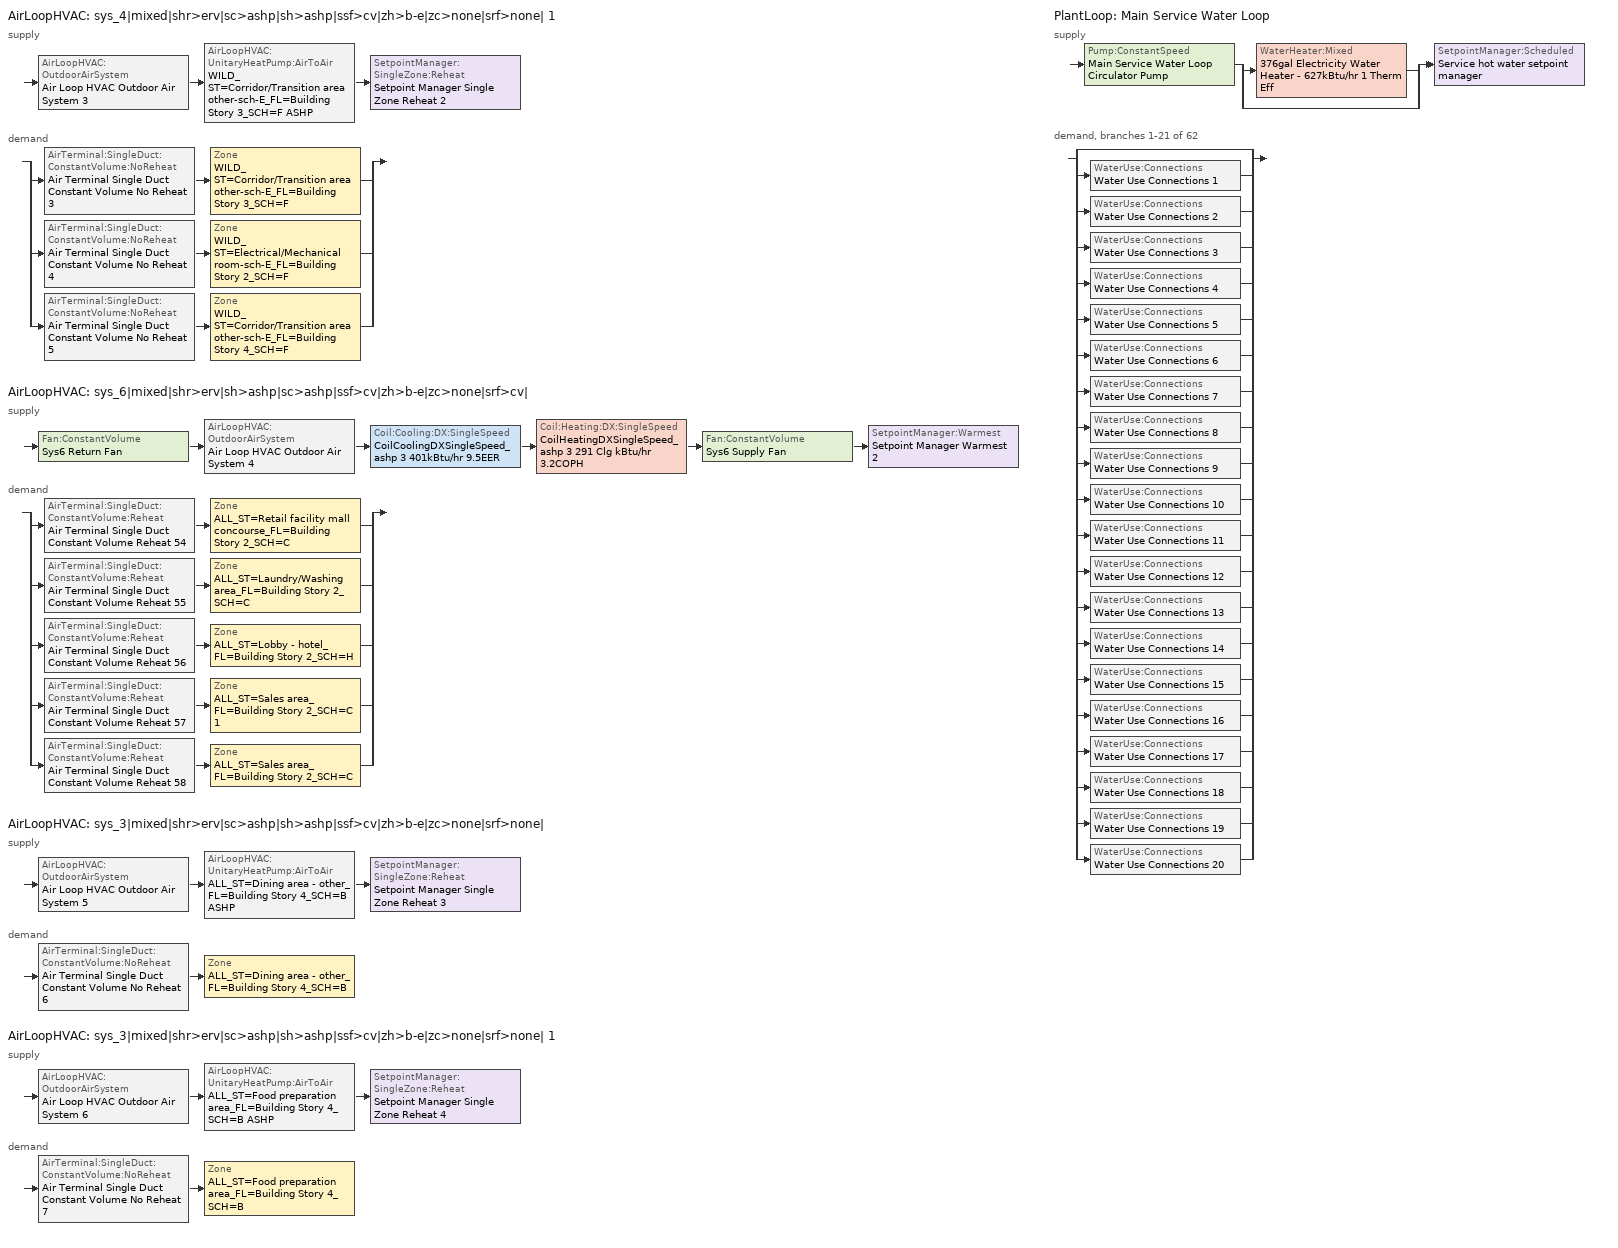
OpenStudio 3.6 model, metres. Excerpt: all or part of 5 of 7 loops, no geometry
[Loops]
AirLoopHVAC 'sys_4|mixed|shr>erv|sc>ashp|sh>ashp|ssf>cv|zh>b-e|zc>none|srf>none| 1'
 supply: AirLoopHVAC:OutdoorAirSystem 'Air Loop HVAC Outdoor Air System 3' > AirLoopHVAC:UnitaryHeatPump:AirToAir 'WILD_ST=Corridor/Transition area other-sch-E_FL=Building Story 3_SCH=F ASHP' > SetpointManager:SingleZone:Reheat 'Setpoint Manager Single Zone Reheat 2'
 demand: split
  | AirTerminal:SingleDuct:ConstantVolume:NoReheat 'Air Terminal Single Duct Constant Volume No Reheat 3' > Zone 'WILD_ST=Corridor/Transition area other-sch-E_FL=Building Story 3_SCH=F'
  | AirTerminal:SingleDuct:ConstantVolume:NoReheat 'Air Terminal Single Duct Constant Volume No Reheat 4' > Zone 'WILD_ST=Electrical/Mechanical room-sch-E_FL=Building Story 2_SCH=F'
  | AirTerminal:SingleDuct:ConstantVolume:NoReheat 'Air Terminal Single Duct Constant Volume No Reheat 5' > Zone 'WILD_ST=Corridor/Transition area other-sch-E_FL=Building Story 4_SCH=F'
AirLoopHVAC 'sys_6|mixed|shr>erv|sh>ashp|sc>ashp|ssf>cv|zh>b-e|zc>none|srf>cv|'
 supply: Fan:ConstantVolume 'Sys6 Return Fan' > AirLoopHVAC:OutdoorAirSystem 'Air Loop HVAC Outdoor Air System 4' > Coil:Cooling:DX:SingleSpeed 'CoilCoolingDXSingleSpeed_ashp 3 401kBtu/hr 9.5EER' > Coil:Heating:DX:SingleSpeed 'CoilHeatingDXSingleSpeed_ashp 3 291 Clg kBtu/hr 3.2COPH' > Fan:ConstantVolume 'Sys6 Supply Fan' > SetpointManager:Warmest 'Setpoint Manager Warmest 2'
 demand: split
  | AirTerminal:SingleDuct:ConstantVolume:Reheat 'Air Terminal Single Duct Constant Volume Reheat 54' > Zone 'ALL_ST=Retail facility mall concourse_FL=Building Story 2_SCH=C'
  | AirTerminal:SingleDuct:ConstantVolume:Reheat 'Air Terminal Single Duct Constant Volume Reheat 55' > Zone 'ALL_ST=Laundry/Washing area_FL=Building Story 2_SCH=C'
  | AirTerminal:SingleDuct:ConstantVolume:Reheat 'Air Terminal Single Duct Constant Volume Reheat 56' > Zone 'ALL_ST=Lobby - hotel_FL=Building Story 2_SCH=H'
  | AirTerminal:SingleDuct:ConstantVolume:Reheat 'Air Terminal Single Duct Constant Volume Reheat 57' > Zone 'ALL_ST=Sales area_FL=Building Story 2_SCH=C 1'
  | AirTerminal:SingleDuct:ConstantVolume:Reheat 'Air Terminal Single Duct Constant Volume Reheat 58' > Zone 'ALL_ST=Sales area_FL=Building Story 2_SCH=C'
AirLoopHVAC 'sys_3|mixed|shr>erv|sc>ashp|sh>ashp|ssf>cv|zh>b-e|zc>none|srf>none|'
 supply: AirLoopHVAC:OutdoorAirSystem 'Air Loop HVAC Outdoor Air System 5' > AirLoopHVAC:UnitaryHeatPump:AirToAir 'ALL_ST=Dining area - other_FL=Building Story 4_SCH=B ASHP' > SetpointManager:SingleZone:Reheat 'Setpoint Manager Single Zone Reheat 3'
 demand: AirTerminal:SingleDuct:ConstantVolume:NoReheat 'Air Terminal Single Duct Constant Volume No Reheat 6' > Zone 'ALL_ST=Dining area - other_FL=Building Story 4_SCH=B'
AirLoopHVAC 'sys_3|mixed|shr>erv|sc>ashp|sh>ashp|ssf>cv|zh>b-e|zc>none|srf>none| 1'
 supply: AirLoopHVAC:OutdoorAirSystem 'Air Loop HVAC Outdoor Air System 6' > AirLoopHVAC:UnitaryHeatPump:AirToAir 'ALL_ST=Food preparation area_FL=Building Story 4_SCH=B ASHP' > SetpointManager:SingleZone:Reheat 'Setpoint Manager Single Zone Reheat 4'
 demand: AirTerminal:SingleDuct:ConstantVolume:NoReheat 'Air Terminal Single Duct Constant Volume No Reheat 7' > Zone 'ALL_ST=Food preparation area_FL=Building Story 4_SCH=B'
PlantLoop 'Main Service Water Loop'
 supply: Pump:ConstantSpeed 'Main Service Water Loop Circulator Pump' > split
  | WaterHeater:Mixed '376gal Electricity Water Heater - 627kBtu/hr 1 Therm Eff'
  | bypass
  join > SetpointManager:Scheduled 'Service hot water setpoint manager'
 demand, branches 1-21 of 62: split
  | bypass
  | WaterUse:Connections 'Water Use Connections 1'
  | WaterUse:Connections 'Water Use Connections 2'
  | WaterUse:Connections 'Water Use Connections 3'
  | WaterUse:Connections 'Water Use Connections 4'
  | WaterUse:Connections 'Water Use Connections 5'
  | WaterUse:Connections 'Water Use Connections 6'
  | WaterUse:Connections 'Water Use Connections 7'
  | WaterUse:Connections 'Water Use Connections 8'
  | WaterUse:Connections 'Water Use Connections 9'
  | WaterUse:Connections 'Water Use Connections 10'
  | WaterUse:Connections 'Water Use Connections 11'
  | WaterUse:Connections 'Water Use Connections 12'
  | WaterUse:Connections 'Water Use Connections 13'
  | WaterUse:Connections 'Water Use Connections 14'
  | WaterUse:Connections 'Water Use Connections 15'
  | WaterUse:Connections 'Water Use Connections 16'
  | WaterUse:Connections 'Water Use Connections 17'
  | WaterUse:Connections 'Water Use Connections 18'
  | WaterUse:Connections 'Water Use Connections 19'
  | WaterUse:Connections 'Water Use Connections 20'
[Sizing:Zone] Zone Cooling Design Supply Air Temperature Input Method=TemperatureDifference; Zone Cooling Design Supply Air Temperature {C}=14; Zone Cooling Design Supply Air Temperature Difference {deltaC}=11; Zone Heating Design Supply Air Temperature Input Method=TemperatureDifference; Zone Heating Design Supply Air Temperature {C}=40; Zone Heating Design Supply Air Temperature Difference {deltaC}=21; Zone Cooling Design Supply Air Humidity Ratio {kg-H2O/kg-air}=0.0085; Zone Heating Design Supply Air Humidity Ratio {kg-H2O/kg-air}=0.008; Zone Heating Sizing Factor=1.3; Zone Cooling Sizing Factor=1; Cooling Design Air Flow Method=DesignDay; Heating Design Air Flow Method=DesignDay; Account for Dedicated Outdoor Air System=No; Dedicated Outdoor Air System Control Strategy=NeutralSupplyAir; Dedicated Outdoor Air Low Setpoint Temperature for Design {C}=autosize; Dedicated Outdoor Air High Setpoint Temperature for Design {C}=autosize; Zone Load Sizing Method=Sensible Load Only No Latent Load; Zone Latent Cooling Design Supply Air Humidity Ratio Input Method=HumidityRatioDifference; Zone Cooling Design Supply Air Humidity Ratio Difference {kgWater/kgDryAir}=0.005; Zone Latent Heating Design Supply Air Humidity Ratio Input Method=HumidityRatioDifference; Zone Humidification Design Supply Air Humidity Ratio Difference {kgWater/kgDryAir}=0.005
ALL_ST=Sales area_FL=Building Story 2_SCH=C; ALL_ST=Retail facility mall concourse_FL=Building Story 2_SCH=C; ALL_ST=Dining area - other_FL=Building Story 4_SCH=B; ALL_ST=Sales area_FL=Building Story 2_SCH=C 1; ALL_ST=Laundry/Washing area_FL=Building Story 2_SCH=C; ALL_ST=Lobby - hotel_FL=Building Story 2_SCH=H; ALL_ST=Food preparation area_FL=Building Story 4_SCH=B; WILD_ST=Corridor/Transition area other-sch-E_FL=Building Story 3_SCH=F; WILD_ST=Electrical/Mechanical room-sch-E_FL=Building Story 2_SCH=F; WILD_ST=Corridor/Transition area other-sch-E_FL=Building Story 4_SCH=F
[Zone equipment]
ALL_ST=Sales area_FL=Building Story 2_SCH=C: Zone HVAC Baseboard Convective Electric 63, Air Terminal Single Duct Constant Volume Reheat 58
ALL_ST=Retail facility mall concourse_FL=Building Story 2_SCH=C: Zone HVAC Baseboard Convective Electric 59, Air Terminal Single Duct Constant Volume Reheat 54
ALL_ST=Dining area - other_FL=Building Story 4_SCH=B: Zone HVAC Baseboard Convective Electric 64, Air Terminal Single Duct Constant Volume No Reheat 6
ALL_ST=Sales area_FL=Building Story 2_SCH=C 1: Zone HVAC Baseboard Convective Electric 62, Air Terminal Single Duct Constant Volume Reheat 57
ALL_ST=Laundry/Washing area_FL=Building Story 2_SCH=C: Zone HVAC Baseboard Convective Electric 60, Air Terminal Single Duct Constant Volume Reheat 55
ALL_ST=Lobby - hotel_FL=Building Story 2_SCH=H: Zone HVAC Baseboard Convective Electric 61, Air Terminal Single Duct Constant Volume Reheat 56
ALL_ST=Food preparation area_FL=Building Story 4_SCH=B: Zone HVAC Baseboard Convective Electric 65, Air Terminal Single Duct Constant Volume No Reheat 7
WILD_ST=Corridor/Transition area other-sch-E_FL=Building Story 3_SCH=F: Zone HVAC Baseboard Convective Electric 56, Air Terminal Single Duct Constant Volume No Reheat 3
WILD_ST=Electrical/Mechanical room-sch-E_FL=Building Story 2_SCH=F: Zone HVAC Baseboard Convective Electric 57, Air Terminal Single Duct Constant Volume No Reheat 4
WILD_ST=Corridor/Transition area other-sch-E_FL=Building Story 4_SCH=F: Zone HVAC Baseboard Convective Electric 58, Air Terminal Single Duct Constant Volume No Reheat 5
[AirLoopHVAC] Design Supply Air Flow Rate {m3/s}=autosize; Design Return Air Flow Fraction of Supply Air Flow=1
Name | Availability Schedule
sys_4|mixed|shr>erv|sc>ashp|sh>ashp|ssf>cv|zh>b-e|zc>none|srf>none| 1 | sys_4|mixed|shr>none|sc>ashp|sh>ashp|ssf>cv|zh>b-e|zc>none|srf>none| 1 Occ Sch
sys_6|mixed|shr>erv|sh>ashp|sc>ashp|ssf>cv|zh>b-e|zc>none|srf>cv| | sys_6|mixed|shr>none|sh>ashp|sc>ashp|ssf>cv|zh>b-e|zc>none|srf>cv| Occ Sch
sys_3|mixed|shr>erv|sc>ashp|sh>ashp|ssf>cv|zh>b-e|zc>none|srf>none| | sys_3|mixed|shr>none|sc>ashp|sh>ashp|ssf>cv|zh>b-e|zc>none|srf>none| Occ Sch
sys_3|mixed|shr>erv|sc>ashp|sh>ashp|ssf>cv|zh>b-e|zc>none|srf>none| 1 | sys_3|mixed|shr>none|sc>ashp|sh>ashp|ssf>cv|zh>b-e|zc>none|srf>none| 1 Occ Sch
[Sizing:System] Design Outdoor Air Flow Rate {m3/s}=Autosize; Preheat Design Temperature {C}=7; Preheat Design Humidity Ratio {kg-H2O/kg-Air}=0.008; Precool Design Humidity Ratio {kg-H2O/kg-Air}=0.008; Central Cooling Design Supply Air Temperature {C}=13; 100% Outdoor Air in Cooling=No; 100% Outdoor Air in Heating=No; Central Cooling Design Supply Air Humidity Ratio {kg-H2O/kg-Air}=0.0085; Zone Maximum Outdoor Air Fraction=1; Cooling Supply Air Flow Rate Per Floor Area {m3/s-m2}=0.00996765; Cooling Fraction of Autosized Cooling Supply Air Flow Rate=1; Cooling Supply Air Flow Rate Per Unit Cooling Capacity {m3/s-W}=3.94755e-05; Heating Supply Air Flow Rate Per Floor Area {m3/s-m2}=0.00996765; Heating Fraction of Autosized Heating Supply Air Flow Rate=1; Heating Fraction of Autosized Cooling Supply Air Flow Rate=1; Heating Supply Air Flow Rate Per Unit Heating Capacity {m3/s-W}=3.15882e-05; Cooling Design Capacity Method=CoolingDesignCapacity; Cooling Design Capacity {W}=autosize; Cooling Design Capacity Per Floor Area {W/m2}=234.7; Fraction of Autosized Cooling Design Capacity=1; Heating Design Capacity Method=HeatingDesignCapacity; Heating Design Capacity {W}=autosize; Heating Design Capacity Per Floor Area {W/m2}=157; Fraction of Autosized Heating Design Capacity=1; Central Cooling Capacity Control Method=OnOff; Occupant Diversity=autosize
Name | Type of Load to Size On | Central Heating Maximum System Air Flow Ratio | Precool Design Temperature {C} | Central Heating Design Supply Air Temperature {C} | Sizing Option | Central Heating Design Supply Air Humidity Ratio {kg-H2O/kg-Air} | Cooling Design Air Flow Method | Cooling Design Air Flow Rate {m3/s} | Heating Design Air Flow Method | Heating Design Air Flow Rate {m3/s} | System Outdoor Air Method
sys_4|mixed|shr>erv|sc>ashp|sh>ashp|ssf>cv|zh>b-e|zc>none|srf>none| 1; sys_3|mixed|shr>erv|sc>ashp|sh>ashp|ssf>cv|zh>b-e|zc>none|srf>none|; sys_3|mixed|shr>erv|sc>ashp|sh>ashp|ssf>cv|zh>b-e|zc>none|srf>none| 1 | Sensible | 1 | 13 | 43 | NonCoincident | 0.008 | DesignDay | 0 | DesignDay | 0 | ZoneSum
sys_6|mixed|shr>erv|sh>ashp|sc>ashp|ssf>cv|zh>b-e|zc>none|srf>cv| |  | 0.3 | 12.8 | 13.1
[Fan:ConstantVolume] Availability Schedule=Always On Discrete; Fan Total Efficiency=0.39975; Pressure Rise {Pa}=640; Maximum Flow Rate {m3/s}=AutoSize; Motor Efficiency=0.615
Sys6 Supply Fan; Sys6 Return Fan
[Coil:Heating:DX:SingleSpeed] Availability Schedule=Always On Discrete; Rated Air Flow Rate {m3/s}=Autosize; Rated Supply Fan Power Per Volume Flow Rate 2017 {W/(m3/s)}=773.3; Rated Supply Fan Power Per Volume Flow Rate 2023 {W/(m3/s)}=934.4; Total Heating Capacity Function of Temperature Curve=DXHEAT-NECB2011-REF-CAPFT; Total Heating Capacity Function of Flow Fraction Curve=DXHEAT-NECB2011-REF-CAPFFLOW; Energy Input Ratio Function of Temperature Curve=DXHEAT-NECB2011-REF-EIRFT; Energy Input Ratio Function of Flow Fraction Curve=DXHEAT-NECB2011-REF-EIRFFLOW; Part Load Fraction Correlation Curve=DXHEAT-NECB2011-REF-PLFFPLR; Minimum Outdoor Dry-Bulb Temperature for Compressor Operation {C}=-10; Defrost Strategy=Resistive; Defrost Control=Timed; Defrost Time Period Fraction=0.166667; Resistive Defrost Heater Capacity {W}=2000
Name | Rated Total Heating Capacity {W} | Rated COP {W/W}
CoilHeatingDXSingleSpeed_ashp 2 151 Clg kBtu/hr 3.2COPH | 44136.2 | 3.46972
CoilHeatingDXSingleSpeed_ashp 3 291 Clg kBtu/hr 3.2COPH | 85187.9 | 3.53606
CoilHeatingDXSingleSpeed_ashp 4 206 Clg kBtu/hr 3.2COPH | 60269.9 | 3.4958
CoilHeatingDXSingleSpeed_ashp 5 46 Clg kBtu/hr 3.1COPH | 13407.8 | 3.31319
[Coil:Cooling:DX:SingleSpeed] Availability Schedule=Always On Discrete; Rated Total Cooling Capacity {W}=autosize; Rated Sensible Heat Ratio=autosize; Rated Air Flow Rate {m3/s}=autosize; Rated Evaporator Fan Power Per Volume Flow Rate 2017 {W/(m3/s)}=773.3; Rated Evaporator Fan Power Per Volume Flow Rate 2023 {W/(m3/s)}=934.4; Total Cooling Capacity Function of Temperature Curve=DXCOOL-NECB2011-REF-CAPFT; Total Cooling Capacity Function of Flow Fraction Curve=DXCOOL-NECB2011-REF-CAPFFLOW; Energy Input Ratio Function of Temperature Curve=DXCOOL-NECB2011-REF-COOLEIRFT; Energy Input Ratio Function of Flow Fraction Curve=DXCOOL-NECB2011-REF-COOLEIRFFLOW; Part Load Fraction Correlation Curve=DXCOOL-NECB2011-REF-COOLPLFFPLR; Minimum Outdoor Dry-Bulb Temperature for Compressor Operation {C}=-25; Nominal Time for Condensate Removal to Begin {s}=0; Ratio of Initial Moisture Evaporation Rate and Steady State Latent Capacity=0; Maximum Cycling Rate {cycles/hr}=0; Latent Capacity Time Constant {s}=0; Condenser Type=AirCooled; Evaporative Condenser Effectiveness=0.9; Evaporative Condenser Air Flow Rate {m3/s}=autosize; Evaporative Condenser Pump Rated Power Consumption {W}=autosize; Crankcase Heater Capacity {W}=0; Maximum Outdoor Dry-Bulb Temperature for Crankcase Heater Operation {C}=10; Basin Heater Capacity {W/K}=0; Basin Heater Setpoint Temperature {C}=2
Name | Rated COP {W/W}
CoilCoolingDXSingleSpeed_ashp 2 208kBtu/hr 10.6EER | 3.66565
CoilCoolingDXSingleSpeed_ashp 3 401kBtu/hr 9.5EER; CoilCoolingDXSingleSpeed_ashp 4 284kBtu/hr 9.5EER | 3.2994
CoilCoolingDXSingleSpeed_ashp 5 63kBtu/hr 10.0EER | 3.46588
[Controller:OutdoorAir] Minimum Outdoor Air Flow Rate {m3/s}=autosize; Maximum Outdoor Air Flow Rate {m3/s}=Autosize; Economizer Control Action Type=ModulateFlow; Lockout Type=NoLockout; Minimum Limit Type=FixedMinimum; High Humidity Control=No; Heat Recovery Bypass Control Type=BypassWhenOAFlowGreaterThanMinimum
Name | Economizer Control Type | Minimum Outdoor Air Schedule | Controller Mechanical Ventilation | Economizer Maximum Limit Dry-Bulb Temperature {C} | Economizer Maximum Limit Enthalpy {J/kg} | Economizer Minimum Limit Dry-Bulb Temperature {C}
Controller Outdoor Air 3 | DifferentialEnthalpy | sys_4|mixed|shr>none|sc>ashp|sh>ashp|ssf>cv|zh>b-e|zc>none|srf>none| 1 Occ Sch | Controller Mechanical Ventilation 3
Controller Outdoor Air 4 | DifferentialEnthalpy | sys_6|mixed|shr>none|sh>ashp|sc>ashp|ssf>cv|zh>b-e|zc>none|srf>cv| Occ Sch | Controller Mechanical Ventilation 4
Controller Outdoor Air 5 | DifferentialEnthalpy | sys_3|mixed|shr>none|sc>ashp|sh>ashp|ssf>cv|zh>b-e|zc>none|srf>none| Occ Sch | Controller Mechanical Ventilation 5
Controller Outdoor Air 6 | NoEconomizer | sys_3|mixed|shr>none|sc>ashp|sh>ashp|ssf>cv|zh>b-e|zc>none|srf>none| 1 Occ Sch | Controller Mechanical Ventilation 6 | 28 | 64000 | -100
[Controller:MechanicalVentilation] Availability Schedule=Always On Discrete; System Outdoor Air Method=ZoneSum
Controller Mechanical Ventilation 3; Controller Mechanical Ventilation 4; Controller Mechanical Ventilation 5; Controller Mechanical Ventilation 6
[AirLoopHVAC:OutdoorAirSystem]
Name | Controller
Air Loop HVAC Outdoor Air System 3 | Controller Outdoor Air 3
Air Loop HVAC Outdoor Air System 4 | Controller Outdoor Air 4
Air Loop HVAC Outdoor Air System 5 | Controller Outdoor Air 5
Air Loop HVAC Outdoor Air System 6 | Controller Outdoor Air 6
[SetpointManager:Warmest]
Setpoint Manager Warmest 2: Control Variable=Temperature; Minimum Setpoint Temperature {C}=13; Maximum Setpoint Temperature {C}=24; Strategy=MaximumTemperature; Setpoint Node or NodeList=sys_6|mixed|shr>erv|sh>ashp|sc>ashp|ssf>cv|zh>b-e|zc>none|srf>cv| Supply Outlet Node
[ZoneHVAC:Baseboard:Convective:Electric] Availability Schedule=Always On Discrete; Nominal Capacity {W}=autosize; Efficiency=1
Zone HVAC Baseboard Convective Electric 56; Zone HVAC Baseboard Convective Electric 57; Zone HVAC Baseboard Convective Electric 58; Zone HVAC Baseboard Convective Electric 59; Zone HVAC Baseboard Convective Electric 60; Zone HVAC Baseboard Convective Electric 61; Zone HVAC Baseboard Convective Electric 62; Zone HVAC Baseboard Convective Electric 63; Zone HVAC Baseboard Convective Electric 64; Zone HVAC Baseboard Convective Electric 65
[Coil:Heating:Electric] Availability Schedule=Always On Discrete
Coil Heating Electric 55; Coil Heating Electric 56; Coil Heating Electric 57; Coil Heating Electric 58; Coil Heating Electric 59; Coil Heating Electric 60; Coil Heating Electric 61; Coil Heating Electric 62
[AirTerminal:SingleDuct:ConstantVolume:Reheat] Availability Schedule=Always On Discrete; Maximum Air Flow Rate {m3/s}=autosize; Maximum Hot Water or Steam Flow Rate {m3/s}=autosize; Minimum Hot Water or Steam Flow Rate {m3/s}=0; Convergence Tolerance=0.001; Maximum Reheat Air Temperature {C}=35
Name | Reheat Coil
Air Terminal Single Duct Constant Volume Reheat 54 | Coil Heating Electric 56
Air Terminal Single Duct Constant Volume Reheat 55 | Coil Heating Electric 57
Air Terminal Single Duct Constant Volume Reheat 56 | Coil Heating Electric 58
Air Terminal Single Duct Constant Volume Reheat 57 | Coil Heating Electric 59
Air Terminal Single Duct Constant Volume Reheat 58 | Coil Heating Electric 60
[Fan:OnOff] Availability Schedule=Always On Discrete; Fan Total Efficiency=0.39975; Maximum Flow Rate {m3/s}=autosize; Motor Efficiency=0.615; Motor In Airstream Fraction=1
Name | Pressure Rise {Pa} | Fan Power Ratio Function of Speed Ratio Curve | Fan Efficiency Ratio Function of Speed Ratio Curve
Fan On Off 2 | 1110.94 | Fan On Off Power Curve 1 | Fan On Off Efficiency Curve 1
Fan On Off 3 | 1110.94 | Fan On Off Power Curve 2 | Fan On Off Efficiency Curve 2
Fan On Off 4 | 622.722 | Fan On Off Power Curve 3 | Fan On Off Efficiency Curve 3
[AirLoopHVAC:UnitaryHeatPump:AirToAir] Availability Schedule=Always On Discrete; Supply Air Flow Rate During Cooling Operation {m3/s}=Autosize; Supply Air Flow Rate During Heating Operation {m3/s}=Autosize; Maximum Supply Air Temperature from Supplemental Heater {C}=Autosize
Name | Controlling Zone or Thermostat Location | Supply Air Fan | Heating Coil | Cooling Coil | Supplemental Heating Coil | Supply Air Fan Operating Mode Schedule
WILD_ST=Corridor/Transition area other-sch-E_FL=Building Story 3_SCH=F ASHP | WILD_ST=Corridor/Transition area other-sch-E_FL=Building Story 3_SCH=F | Fan On Off 2 | CoilHeatingDXSingleSpeed_ashp 2 151 Clg kBtu/hr 3.2COPH | CoilCoolingDXSingleSpeed_ashp 2 208kBtu/hr 10.6EER | Coil Heating Electric 55 | sys_4|mixed|shr>none|sc>ashp|sh>ashp|ssf>cv|zh>b-e|zc>none|srf>none| 1 Occ Sch
ALL_ST=Dining area - other_FL=Building Story 4_SCH=B ASHP | ALL_ST=Dining area - other_FL=Building Story 4_SCH=B | Fan On Off 3 | CoilHeatingDXSingleSpeed_ashp 4 206 Clg kBtu/hr 3.2COPH | CoilCoolingDXSingleSpeed_ashp 4 284kBtu/hr 9.5EER | Coil Heating Electric 61 | sys_3|mixed|shr>none|sc>ashp|sh>ashp|ssf>cv|zh>b-e|zc>none|srf>none| Occ Sch
ALL_ST=Food preparation area_FL=Building Story 4_SCH=B ASHP | ALL_ST=Food preparation area_FL=Building Story 4_SCH=B | Fan On Off 4 | CoilHeatingDXSingleSpeed_ashp 5 46 Clg kBtu/hr 3.1COPH | CoilCoolingDXSingleSpeed_ashp 5 63kBtu/hr 10.0EER | Coil Heating Electric 62 | sys_3|mixed|shr>none|sc>ashp|sh>ashp|ssf>cv|zh>b-e|zc>none|srf>none| 1 Occ Sch
[SetpointManager:SingleZone:Reheat] Minimum Supply Air Temperature {C}=13; Maximum Supply Air Temperature {C}=43
Name | Control Zone | Setpoint Node or NodeList
Setpoint Manager Single Zone Reheat 2 | WILD_ST=Corridor/Transition area other-sch-E_FL=Building Story 3_SCH=F | sys_4|mixed|shr>erv|sc>ashp|sh>ashp|ssf>cv|zh>b-e|zc>none|srf>none| 1 Supply Outlet Node
Setpoint Manager Single Zone Reheat 3 | ALL_ST=Dining area - other_FL=Building Story 4_SCH=B | sys_3|mixed|shr>erv|sc>ashp|sh>ashp|ssf>cv|zh>b-e|zc>none|srf>none| Supply Outlet Node
Setpoint Manager Single Zone Reheat 4 | ALL_ST=Food preparation area_FL=Building Story 4_SCH=B | sys_3|mixed|shr>erv|sc>ashp|sh>ashp|ssf>cv|zh>b-e|zc>none|srf>none| 1 Supply Outlet Node
[AirTerminal:SingleDuct:ConstantVolume:NoReheat] Availability Schedule=Always On Discrete; Maximum Air Flow Rate {m3/s}=AutoSize
Air Terminal Single Duct Constant Volume No Reheat 3; Air Terminal Single Duct Constant Volume No Reheat 4; Air Terminal Single Duct Constant Volume No Reheat 5; Air Terminal Single Duct Constant Volume No Reheat 6; Air Terminal Single Duct Constant Volume No Reheat 7
[PlantLoop]
Main Service Water Loop: Glycol Concentration=0; Maximum Loop Temperature {C}=60; Minimum Loop Temperature {C}=10; Plant Loop Volume {m3}=Autocalculate; Load Distribution Scheme=Optimal
[Sizing:Plant]
Main Service Water Loop: Loop Type=Heating; Design Loop Exit Temperature {C}=60; Loop Design Temperature Difference {deltaC}=5; Sizing Option=NonCoincident; Zone Timesteps in Averaging Window=1; Coincident Sizing Factor Mode=None
[SetpointManager:Scheduled]
Service hot water setpoint manager: Control Variable=Temperature; Schedule=Service Water Loop Temp - 140F; Setpoint Node or NodeList=Main Service Water Loop Supply Outlet Node
[Pump:ConstantSpeed]
Main Service Water Loop Circulator Pump: Rated Flow Rate {m3/s}=autosize; Rated Pump Head {Pa}=890283; Rated Power Consumption {W}=autosize; Motor Efficiency=0.865; Fraction of Motor Inefficiencies to Fluid Stream=0; Pump Control Type=Intermittent; Design Power Sizing Method=PowerPerFlowPerPressure; Design Electric Power per Unit Flow Rate {W/(m3/s)}=348701.1; Design Shaft Power per Unit Flow Rate per Unit Head {W-s/m3-Pa}=1.28205
[WaterHeater:Mixed]
376gal Electricity Water Heater - 627kBtu/hr 1 Therm Eff: Tank Volume {m3}=1.42181; Setpoint Temperature Schedule=Service Water Loop Temp - 140F; Deadband Temperature Difference {deltaC}=2; Maximum Temperature Limit {C}=60; Heater Control Type=Cycle; Heater Maximum Capacity {W}=183709; Heater Fuel Type=Electricity; Heater Thermal Efficiency=1; Off Cycle Parasitic Fuel Consumption Rate {W}=122.494; Off Cycle Parasitic Fuel Type=Electricity; Off Cycle Parasitic Heat Fraction to Tank=0.8; On Cycle Parasitic Fuel Consumption Rate {W}=122.494; On Cycle Parasitic Fuel Type=Electricity; On Cycle Parasitic Heat Fraction to Tank=0; Ambient Temperature Indicator=Schedule; Ambient Temperature Schedule=Water Heater Ambient Temp Schedule - 70.0f; Off Cycle Loss Coefficient to Ambient Temperature {W/K}=5.26259; On Cycle Loss Coefficient to Ambient Temperature {W/K}=5.26259; Use Side Effectiveness=1; Source Side Effectiveness=1; Use Side Design Flow Rate {m3/s}=autosize; Source Side Design Flow Rate {m3/s}=autosize; Indirect Water Heating Recovery Time {hr}=1.5; Source Side Flow Control Mode=IndirectHeatPrimarySetpoint
[WaterHeater:Sizing]
376gal Electricity Water Heater - 627kBtu/hr 1 Therm Eff: Design Mode=PeakDraw; Time Storage Can Meet Peak Draw {hr}=0.538503; Time for Tank Recovery {hr}=0; Nominal Tank Volume for Autosizing Plant Connections {m3}=1
[WaterUse:Connections] Drain Water Heat Exchanger Type=None; Drain Water Heat Exchanger Destination=Plant
Name | Water Use Equipment Name 1
Water Use Connections 1 | Banquet_flr_6 Service Water Use 0.34gal/min
Water Use Connections 2 | Cafe_flr_1 Service Water Use 0.02gal/min
Water Use Connections 3 | Dining_flr_6 Service Water Use 0.34gal/min
Water Use Connections 4 | Kitchen_flr_6 Service Water Use 0.05gal/min
Water Use Connections 5 | Laundry_flr_1 Service Water Use 0.02gal/min
Water Use Connections 6 | Lobby_flr_1 Service Water Use 0.33gal/min
Water Use Connections 7 | Retail_1_flr_1 Service Water Use 0.01gal/min
Water Use Connections 8 | Retail_2_flr_1 Service Water Use 0.01gal/min
Water Use Connections 9 | Room_1_flr_3 Service Water Use 0.08gal/min
Water Use Connections 10 | Room_1_flr_6 Service Water Use 0.08gal/min
Water Use Connections 11 | Room_2_flr_3 Service Water Use 0.08gal/min
Water Use Connections 12 | Room_2_flr_6 Service Water Use 0.08gal/min
Water Use Connections 13 | Room_3_0_flr_3 Service Water Use 0.05gal/min
Water Use Connections 14 | Room_3_10_flr_3 Service Water Use 0.05gal/min
Water Use Connections 15 | Room_3_11_flr_3 Service Water Use 0.05gal/min
Water Use Connections 16 | Room_3_12_flr_3 Service Water Use 0.05gal/min
Water Use Connections 17 | Room_3_13_flr_3 Service Water Use 0.05gal/min
Water Use Connections 18 | Room_3_14_flr_3 Service Water Use 0.05gal/min
Water Use Connections 19 | Room_3_15_flr_3 Service Water Use 0.05gal/min
Water Use Connections 20 | Room_3_16_flr_3 Service Water Use 0.05gal/min
[WaterUse:Equipment:Definition]
Name | Peak Flow Rate {m3/s} | Target Temperature Schedule | Sensible Fraction Schedule | Latent Fraction Schedule
Banquet_flr_6 Service Water Use Def 0.34gal/min | 2.11381e-05 | Schedule Ruleset 5 | Schedule Ruleset 3 | Schedule Ruleset 4
Cafe_flr_1 Service Water Use Def 0.02gal/min | 1.50463e-06 | Schedule Ruleset 8 | Schedule Ruleset 6 | Schedule Ruleset 7
Dining_flr_6 Service Water Use Def 0.34gal/min | 2.11381e-05 | Schedule Ruleset 11 | Schedule Ruleset 9 | Schedule Ruleset 10
Kitchen_flr_6 Service Water Use Def 0.05gal/min | 3.29204e-06 | Schedule Ruleset 14 | Schedule Ruleset 12 | Schedule Ruleset 13
Laundry_flr_1 Service Water Use Def 0.02gal/min | 1.24346e-06 | Schedule Ruleset 17 | Schedule Ruleset 15 | Schedule Ruleset 16
Lobby_flr_1 Service Water Use Def 0.33gal/min | 2.08442e-05 | Schedule Ruleset 20 | Schedule Ruleset 18 | Schedule Ruleset 19
Retail_1_flr_1 Service Water Use Def 0.01gal/min | 4.74976e-07 | Schedule Ruleset 23 | Schedule Ruleset 21 | Schedule Ruleset 22
Retail_2_flr_1 Service Water Use Def 0.01gal/min | 5.50024e-07 | Schedule Ruleset 26 | Schedule Ruleset 24 | Schedule Ruleset 25
Room_1_flr_3 Service Water Use Def 0.08gal/min | 4.97412e-06 | Schedule Ruleset 29 | Schedule Ruleset 27 | Schedule Ruleset 28
Room_1_flr_6 Service Water Use Def 0.08gal/min | 4.97412e-06 | Schedule Ruleset 32 | Schedule Ruleset 30 | Schedule Ruleset 31
Room_2_flr_3 Service Water Use Def 0.08gal/min | 4.97354e-06 | Schedule Ruleset 35 | Schedule Ruleset 33 | Schedule Ruleset 34
Room_2_flr_6 Service Water Use Def 0.08gal/min | 4.97354e-06 | Schedule Ruleset 38 | Schedule Ruleset 36 | Schedule Ruleset 37
Room_3_0_flr_3 Service Water Use Def 0.05gal/min | 3.12604e-06 | Schedule Ruleset 41 | Schedule Ruleset 39 | Schedule Ruleset 40
Room_3_10_flr_3 Service Water Use Def 0.05gal/min | 3.12604e-06 | Schedule Ruleset 44 | Schedule Ruleset 42 | Schedule Ruleset 43
Room_3_11_flr_3 Service Water Use Def 0.05gal/min | 3.12604e-06 | Schedule Ruleset 47 | Schedule Ruleset 45 | Schedule Ruleset 46
Room_3_12_flr_3 Service Water Use Def 0.05gal/min | 3.12604e-06 | Schedule Ruleset 50 | Schedule Ruleset 48 | Schedule Ruleset 49
Room_3_13_flr_3 Service Water Use Def 0.05gal/min | 3.12604e-06 | Schedule Ruleset 53 | Schedule Ruleset 51 | Schedule Ruleset 52
Room_3_14_flr_3 Service Water Use Def 0.05gal/min | 3.12604e-06 | Schedule Ruleset 56 | Schedule Ruleset 54 | Schedule Ruleset 55
Room_3_15_flr_3 Service Water Use Def 0.05gal/min | 3.12604e-06 | Schedule Ruleset 59 | Schedule Ruleset 57 | Schedule Ruleset 58
Room_3_16_flr_3 Service Water Use Def 0.05gal/min | 3.12604e-06 | Schedule Ruleset 62 | Schedule Ruleset 60 | Schedule Ruleset 61
[WaterUse:Equipment]
Name | Water Use Equipment Definition | Space | Flow Rate Fraction Schedule
Banquet_flr_6 Service Water Use 0.34gal/min | Banquet_flr_6 Service Water Use Def 0.34gal/min | Banquet_Flr_6 | NECB-B-Service Water Heating
Cafe_flr_1 Service Water Use 0.02gal/min | Cafe_flr_1 Service Water Use Def 0.02gal/min | Cafe_Flr_1 | NECB-C-Service Water Heating
Dining_flr_6 Service Water Use 0.34gal/min | Dining_flr_6 Service Water Use Def 0.34gal/min | Dining_Flr_6 | NECB-B-Service Water Heating
Kitchen_flr_6 Service Water Use 0.05gal/min | Kitchen_flr_6 Service Water Use Def 0.05gal/min | Kitchen_Flr_6 | NECB-B-Service Water Heating
Laundry_flr_1 Service Water Use 0.02gal/min | Laundry_flr_1 Service Water Use Def 0.02gal/min | Laundry_Flr_1 | NECB-C-Service Water Heating
Lobby_flr_1 Service Water Use 0.33gal/min | Lobby_flr_1 Service Water Use Def 0.33gal/min | Lobby_Flr_1 | NECB-H-Service Water Heating
Retail_1_flr_1 Service Water Use 0.01gal/min | Retail_1_flr_1 Service Water Use Def 0.01gal/min | Retail_1_Flr_1 | NECB-C-Service Water Heating
Retail_2_flr_1 Service Water Use 0.01gal/min | Retail_2_flr_1 Service Water Use Def 0.01gal/min | Retail_2_Flr_1 | NECB-C-Service Water Heating
Room_1_flr_3 Service Water Use 0.08gal/min | Room_1_flr_3 Service Water Use Def 0.08gal/min | Room_1_Flr_3 | NECB-F-Service Water Heating
Room_1_flr_6 Service Water Use 0.08gal/min | Room_1_flr_6 Service Water Use Def 0.08gal/min | Room_1_Flr_6 | NECB-F-Service Water Heating
Room_2_flr_3 Service Water Use 0.08gal/min | Room_2_flr_3 Service Water Use Def 0.08gal/min | Room_2_Flr_3 | NECB-F-Service Water Heating
Room_2_flr_6 Service Water Use 0.08gal/min | Room_2_flr_6 Service Water Use Def 0.08gal/min | Room_2_Flr_6 | NECB-F-Service Water Heating
Room_3_0_flr_3 Service Water Use 0.05gal/min | Room_3_0_flr_3 Service Water Use Def 0.05gal/min | Room_3_0_Flr_3 | NECB-F-Service Water Heating
Room_3_10_flr_3 Service Water Use 0.05gal/min | Room_3_10_flr_3 Service Water Use Def 0.05gal/min | Room_3_10_Flr_3 | NECB-F-Service Water Heating
Room_3_11_flr_3 Service Water Use 0.05gal/min | Room_3_11_flr_3 Service Water Use Def 0.05gal/min | Room_3_11_Flr_3 | NECB-F-Service Water Heating
Room_3_12_flr_3 Service Water Use 0.05gal/min | Room_3_12_flr_3 Service Water Use Def 0.05gal/min | Room_3_12_Flr_3 | NECB-F-Service Water Heating
Room_3_13_flr_3 Service Water Use 0.05gal/min | Room_3_13_flr_3 Service Water Use Def 0.05gal/min | Room_3_13_Flr_3 | NECB-F-Service Water Heating
Room_3_14_flr_3 Service Water Use 0.05gal/min | Room_3_14_flr_3 Service Water Use Def 0.05gal/min | Room_3_14_Flr_3 | NECB-F-Service Water Heating
Room_3_15_flr_3 Service Water Use 0.05gal/min | Room_3_15_flr_3 Service Water Use Def 0.05gal/min | Room_3_15_Flr_3 | NECB-F-Service Water Heating
Room_3_16_flr_3 Service Water Use 0.05gal/min | Room_3_16_flr_3 Service Water Use Def 0.05gal/min | Room_3_16_Flr_3 | NECB-F-Service Water Heating
[Schedule:Ruleset]
Service Water Loop Temp - 140F: Default Day Schedule=Service Water Loop Temp - 140F Default
Water Heater Ambient Temp Schedule - 70.0f: Default Day Schedule=Water Heater Ambient Temp Schedule - 70.0f Default
Schedule Ruleset 3: Default Day Schedule=Schedule Day 7
Schedule Ruleset 4: Default Day Schedule=Schedule Day 8
Schedule Ruleset 5: Default Day Schedule=Schedule Day 9
NECB-B-Service Water Heating: Default Day Schedule=NECB-B-Service Water Heating Default
Schedule Ruleset 6: Default Day Schedule=Schedule Day 10
Schedule Ruleset 7: Default Day Schedule=Schedule Day 11
Schedule Ruleset 8: Default Day Schedule=Schedule Day 12
NECB-C-Service Water Heating: Default Day Schedule=NECB-C-Service Water Heating Default
Schedule Ruleset 9: Default Day Schedule=Schedule Day 13
Schedule Ruleset 10: Default Day Schedule=Schedule Day 14
Schedule Ruleset 11: Default Day Schedule=Schedule Day 15
Schedule Ruleset 12: Default Day Schedule=Schedule Day 16
Schedule Ruleset 13: Default Day Schedule=Schedule Day 17
Schedule Ruleset 14: Default Day Schedule=Schedule Day 18
Schedule Ruleset 15: Default Day Schedule=Schedule Day 19
Schedule Ruleset 16: Default Day Schedule=Schedule Day 20
Schedule Ruleset 17: Default Day Schedule=Schedule Day 21
Schedule Ruleset 18: Default Day Schedule=Schedule Day 22
Schedule Ruleset 19: Default Day Schedule=Schedule Day 23
Schedule Ruleset 20: Default Day Schedule=Schedule Day 24
NECB-H-Service Water Heating: Default Day Schedule=NECB-H-Service Water Heating Default
Schedule Ruleset 21: Default Day Schedule=Schedule Day 25
Schedule Ruleset 22: Default Day Schedule=Schedule Day 26
Schedule Ruleset 23: Default Day Schedule=Schedule Day 27
Schedule Ruleset 24: Default Day Schedule=Schedule Day 28
Schedule Ruleset 25: Default Day Schedule=Schedule Day 29
Schedule Ruleset 26: Default Day Schedule=Schedule Day 30
Schedule Ruleset 27: Default Day Schedule=Schedule Day 31
Schedule Ruleset 28: Default Day Schedule=Schedule Day 32
Schedule Ruleset 29: Default Day Schedule=Schedule Day 33
NECB-F-Service Water Heating: Default Day Schedule=NECB-F-Service Water Heating Default
Schedule Ruleset 30: Default Day Schedule=Schedule Day 34
Schedule Ruleset 31: Default Day Schedule=Schedule Day 35
Schedule Ruleset 32: Default Day Schedule=Schedule Day 36
Schedule Ruleset 33: Default Day Schedule=Schedule Day 37
Schedule Ruleset 34: Default Day Schedule=Schedule Day 38
Schedule Ruleset 35: Default Day Schedule=Schedule Day 39
Schedule Ruleset 36: Default Day Schedule=Schedule Day 40
Schedule Ruleset 37: Default Day Schedule=Schedule Day 41
Schedule Ruleset 38: Default Day Schedule=Schedule Day 42
Schedule Ruleset 39: Default Day Schedule=Schedule Day 43
Schedule Ruleset 40: Default Day Schedule=Schedule Day 44
Schedule Ruleset 41: Default Day Schedule=Schedule Day 45
Schedule Ruleset 42: Default Day Schedule=Schedule Day 46
Schedule Ruleset 43: Default Day Schedule=Schedule Day 47
Schedule Ruleset 44: Default Day Schedule=Schedule Day 48
Schedule Ruleset 45: Default Day Schedule=Schedule Day 49
Schedule Ruleset 46: Default Day Schedule=Schedule Day 50
Schedule Ruleset 47: Default Day Schedule=Schedule Day 51
Schedule Ruleset 48: Default Day Schedule=Schedule Day 52
Schedule Ruleset 49: Default Day Schedule=Schedule Day 53
Schedule Ruleset 50: Default Day Schedule=Schedule Day 54
Schedule Ruleset 51: Default Day Schedule=Schedule Day 55
Schedule Ruleset 52: Default Day Schedule=Schedule Day 56
Schedule Ruleset 53: Default Day Schedule=Schedule Day 57
Schedule Ruleset 54: Default Day Schedule=Schedule Day 58
Schedule Ruleset 55: Default Day Schedule=Schedule Day 59
Schedule Ruleset 56: Default Day Schedule=Schedule Day 60
Schedule Ruleset 57: Default Day Schedule=Schedule Day 61
Schedule Ruleset 58: Default Day Schedule=Schedule Day 62
Schedule Ruleset 59: Default Day Schedule=Schedule Day 63
Schedule Ruleset 60: Default Day Schedule=Schedule Day 64
Schedule Ruleset 61: Default Day Schedule=Schedule Day 65
Schedule Ruleset 62: Default Day Schedule=Schedule Day 66
sys_3|mixed|shr>none|sc>ashp|sh>ashp|ssf>cv|zh>b-e|zc>none|srf>none| Occ Sch: Default Day Schedule=sys_3|mixed|shr>none|sc>ashp|sh>ashp|ssf>cv|zh>b-e|zc>none|srf>none| Occ Sch Default; Summer Design Day Schedule=sys_3|mixed|shr>none|sc>ashp|sh>ashp|ssf>cv|zh>b-e|zc>none|srf>none| Occ Sch Summer Design Day; Winter Design Day Schedule=sys_3|mixed|shr>none|sc>ashp|sh>ashp|ssf>cv|zh>b-e|zc>none|srf>none| Occ Sch Winter Design Day
sys_3|mixed|shr>none|sc>ashp|sh>ashp|ssf>cv|zh>b-e|zc>none|srf>none| 1 Occ Sch: Default Day Schedule=sys_3|mixed|shr>none|sc>ashp|sh>ashp|ssf>cv|zh>b-e|zc>none|srf>none| 1 Occ Sch Default; Summer Design Day Schedule=sys_3|mixed|shr>none|sc>ashp|sh>ashp|ssf>cv|zh>b-e|zc>none|srf>none| 1 Occ Sch Summer Design Day; Winter Design Day Schedule=sys_3|mixed|shr>none|sc>ashp|sh>ashp|ssf>cv|zh>b-e|zc>none|srf>none| 1 Occ Sch Winter Design Day
sys_4|mixed|shr>none|sc>ashp|sh>ashp|ssf>cv|zh>b-e|zc>none|srf>none| 1 Occ Sch: Default Day Schedule=sys_4|mixed|shr>none|sc>ashp|sh>ashp|ssf>cv|zh>b-e|zc>none|srf>none| 1 Occ Sch Default; Summer Design Day Schedule=sys_4|mixed|shr>none|sc>ashp|sh>ashp|ssf>cv|zh>b-e|zc>none|srf>none| 1 Occ Sch Summer Design Day; Winter Design Day Schedule=sys_4|mixed|shr>none|sc>ashp|sh>ashp|ssf>cv|zh>b-e|zc>none|srf>none| 1 Occ Sch Winter Design Day
sys_6|mixed|shr>none|sh>ashp|sc>ashp|ssf>cv|zh>b-e|zc>none|srf>cv| Occ Sch: Default Day Schedule=sys_6|mixed|shr>none|sh>ashp|sc>ashp|ssf>cv|zh>b-e|zc>none|srf>cv| Occ Sch Default; Summer Design Day Schedule=sys_6|mixed|shr>none|sh>ashp|sc>ashp|ssf>cv|zh>b-e|zc>none|srf>cv| Occ Sch Summer Design Day; Winter Design Day Schedule=sys_6|mixed|shr>none|sh>ashp|sc>ashp|ssf>cv|zh>b-e|zc>none|srf>cv| Occ Sch Winter Design Day
[Schedule:Day]
Service Water Loop Temp - 140F Default; Schedule Day 9; Schedule Day 12; Schedule Day 15; Schedule Day 18; Schedule Day 21; Schedule Day 24; Schedule Day 27; Schedule Day 30; Schedule Day 33; Schedule Day 36; Schedule Day 39; Schedule Day 42; Schedule Day 45; Schedule Day 48; Schedule Day 51; Schedule Day 54; Schedule Day 57; Schedule Day 60; Schedule Day 63; Schedule Day 66: 24, 0, 60
Water Heater Ambient Temp Schedule - 70.0f Default: 24, 0, 21.1111
Schedule Day 7; Schedule Day 10; Schedule Day 13; Schedule Day 16; Schedule Day 19; Schedule Day 22; Schedule Day 25; Schedule Day 28; Schedule Day 31; Schedule Day 34; Schedule Day 37; Schedule Day 40; Schedule Day 43; Schedule Day 46; Schedule Day 49; Schedule Day 52; Schedule Day 55; Schedule Day 58; Schedule Day 61; Schedule Day 64: 24, 0, 0.2
Schedule Day 8; Schedule Day 11; Schedule Day 14; Schedule Day 17; Schedule Day 20; Schedule Day 23; Schedule Day 26; Schedule Day 29; Schedule Day 32; Schedule Day 35; Schedule Day 38; Schedule Day 41; Schedule Day 44; Schedule Day 47; Schedule Day 50; Schedule Day 53; Schedule Day 56; Schedule Day 59; Schedule Day 62; Schedule Day 65: 24, 0, 0.05
NECB-B-Service Water Heating Default; NECB-B-Service Water Heating Default|Wkdy Day: 1, 0, 0.6, 2, 0, 0.5, 9, 0, 0.05, 11, 0, 0.7, 12, 0, 0.4, 13, 0, 0.5, 15, 0, 0.6, 16, 0, 0.4, 18, 0, 0.3, 19, 0, 0.4, 20, 0, 0.5, 22, 0, 0.8, 24, 0, 0.9
NECB-B-Service Water Heating Sat Day: 1, 0, 0.7, 2, 0, 0.6, 9, 0, 0.05, 11, 0, 0.7, 12, 0, 0.4, 13, 0, 0.5, 15, 0, 0.6, 16, 0, 0.4, 18, 0, 0.3, 19, 0, 0.4, 20, 0, 0.5, 22, 0, 0.8, 24, 0, 0.9
NECB-B-Service Water Heating Sun|Hol Day: 1, 0, 0.5, 2, 0, 0.6, 9, 0, 0.05, 11, 0, 0.7, 12, 0, 0.4, 13, 0, 0.5, 15, 0, 0.6, 16, 0, 0.4, 18, 0, 0.3, 19, 0, 0.4, 20, 0, 0.5, 22, 0, 0.8, 24, 0, 0.5
NECB-C-Service Water Heating Default; NECB-C-Service Water Heating Default|Wkdy Day: 8, 0, 0.05, 9, 0, 0.1, 10, 0, 0.2, 11, 0, 0.3, 12, 0, 0.4, 16, 0, 0.8, 17, 0, 0.6, 18, 0, 0.4, 19, 0, 0.3, 21, 0, 0.2, 24, 0, 0.05
NECB-C-Service Water Heating Sat Day: 8, 0, 0.05, 9, 0, 0.1, 10, 0, 0.2, 11, 0, 0.3, 12, 0, 0.5, 16, 0, 0.9, 17, 0, 0.7, 18, 0, 0.5, 19, 0, 0.3, 21, 0, 0.2, 24, 0, 0.05
NECB-C-Service Water Heating Sun|Hol Day: 8, 0, 0.05, 9, 0, 0.1, 10, 0, 0.2, 11, 0, 0.3, 12, 0, 0.5, 17, 0, 0.9, 18, 0, 0.5, 19, 0, 0.3, 24, 0, 0.05
NECB-H-Service Water Heating Default; NECB-H-Service Water Heating Default|Wkdy Day; NECB-H-Service Water Heating Sat Day; NECB-H-Service Water Heating Sun|Hol Day: 24, 0, 0.9
NECB-F-Service Water Heating Default; NECB-F-Service Water Heating Default|Wkdy Day; NECB-F-Service Water Heating Sat Day; NECB-F-Service Water Heating Sun|Hol Day: 1, 0, 0.35, 2, 0, 0.21, 3, 0, 0.14, 5, 0, 0.07, 6, 0, 0.14, 7, 0, 0.28, 8, 0, 0.42, 9, 0, 0.63, 10, 0, 0.49, 12, 0, 0.35, 13, 0, 0.28, 14, 0, 0.35, 15, 0, 0.28, 19, 0, 0.21, 20, 0, 0.35, 24, 0, 0.49
sys_3|mixed|shr>none|sc>ashp|sh>ashp|ssf>cv|zh>b-e|zc>none|srf>none| Occ Sch Default; sys_3|mixed|shr>none|sc>ashp|sh>ashp|ssf>cv|zh>b-e|zc>none|srf>none| 1 Occ Sch Default: 1, 0, 1, 10, 0, 0, 24, 0, 1
sys_3|mixed|shr>none|sc>ashp|sh>ashp|ssf>cv|zh>b-e|zc>none|srf>none| Occ Sch Winter Design Day; sys_3|mixed|shr>none|sc>ashp|sh>ashp|ssf>cv|zh>b-e|zc>none|srf>none| Occ Sch Summer Design Day; sys_3|mixed|shr>none|sc>ashp|sh>ashp|ssf>cv|zh>b-e|zc>none|srf>none| 1 Occ Sch Winter Design Day; sys_3|mixed|shr>none|sc>ashp|sh>ashp|ssf>cv|zh>b-e|zc>none|srf>none| 1 Occ Sch Summer Design Day; sys_4|mixed|shr>none|sc>ashp|sh>ashp|ssf>cv|zh>b-e|zc>none|srf>none| 1 Occ Sch Winter Design Day; sys_4|mixed|shr>none|sc>ashp|sh>ashp|ssf>cv|zh>b-e|zc>none|srf>none| 1 Occ Sch Summer Design Day; sys_6|mixed|shr>none|sh>ashp|sc>ashp|ssf>cv|zh>b-e|zc>none|srf>cv| Occ Sch Default; sys_6|mixed|shr>none|sh>ashp|sc>ashp|ssf>cv|zh>b-e|zc>none|srf>cv| Occ Sch Winter Design Day; sys_6|mixed|shr>none|sh>ashp|sc>ashp|ssf>cv|zh>b-e|zc>none|srf>cv| Occ Sch Summer Design Day: 24, 0, 1
sys_3|mixed|shr>none|sc>ashp|sh>ashp|ssf>cv|zh>b-e|zc>none|srf>none| Occ Sch Saturday; sys_3|mixed|shr>none|sc>ashp|sh>ashp|ssf>cv|zh>b-e|zc>none|srf>none| 1 Occ Sch Saturday: 2, 0, 1, 10, 0, 0, 24, 0, 1
sys_3|mixed|shr>none|sc>ashp|sh>ashp|ssf>cv|zh>b-e|zc>none|srf>none| Occ Sch Sunday; sys_3|mixed|shr>none|sc>ashp|sh>ashp|ssf>cv|zh>b-e|zc>none|srf>none| 1 Occ Sch Sunday: 1, 0, 0, 2, 0, 1, 11, 0, 0, 23, 0, 1, 24, 0, 0
sys_4|mixed|shr>none|sc>ashp|sh>ashp|ssf>cv|zh>b-e|zc>none|srf>none| 1 Occ Sch Default: 10, 0, 1, 16, 0, 0, 24, 0, 1
[Schedule:Rule] Date Specification Type=DateRange; Start Month=1; Start Day=1; End Month=12; End Day=31
Name | Schedule Ruleset | Rule Order | Day Schedule | Apply Monday | Apply Tuesday | Apply Wednesday | Apply Thursday | Apply Friday | Apply Saturday | Apply Sunday
Schedule Rule 98 | NECB-B-Service Water Heating | 2 | NECB-B-Service Water Heating Default|Wkdy Day | Yes | Yes | Yes | Yes | Yes
Schedule Rule 99 | NECB-B-Service Water Heating | 1 | NECB-B-Service Water Heating Sat Day |  |  |  |  |  | Yes
Schedule Rule 100 | NECB-B-Service Water Heating | 0 | NECB-B-Service Water Heating Sun|Hol Day |  |  |  |  |  |  | Yes
Schedule Rule 101 | NECB-C-Service Water Heating | 2 | NECB-C-Service Water Heating Default|Wkdy Day | Yes | Yes | Yes | Yes | Yes
Schedule Rule 102 | NECB-C-Service Water Heating | 1 | NECB-C-Service Water Heating Sat Day |  |  |  |  |  | Yes
Schedule Rule 103 | NECB-C-Service Water Heating | 0 | NECB-C-Service Water Heating Sun|Hol Day |  |  |  |  |  |  | Yes
Schedule Rule 104 | NECB-H-Service Water Heating | 2 | NECB-H-Service Water Heating Default|Wkdy Day | Yes | Yes | Yes | Yes | Yes
Schedule Rule 105 | NECB-H-Service Water Heating | 1 | NECB-H-Service Water Heating Sat Day |  |  |  |  |  | Yes
Schedule Rule 106 | NECB-H-Service Water Heating | 0 | NECB-H-Service Water Heating Sun|Hol Day |  |  |  |  |  |  | Yes
Schedule Rule 107 | NECB-F-Service Water Heating | 2 | NECB-F-Service Water Heating Default|Wkdy Day | Yes | Yes | Yes | Yes | Yes
Schedule Rule 108 | NECB-F-Service Water Heating | 1 | NECB-F-Service Water Heating Sat Day |  |  |  |  |  | Yes
Schedule Rule 109 | NECB-F-Service Water Heating | 0 | NECB-F-Service Water Heating Sun|Hol Day |  |  |  |  |  |  | Yes
sys_3|mixed|shr>none|sc>ashp|sh>ashp|ssf>cv|zh>b-e|zc>none|srf>none| Occ Sch Saturday Rule | sys_3|mixed|shr>none|sc>ashp|sh>ashp|ssf>cv|zh>b-e|zc>none|srf>none| Occ Sch | 1 | sys_3|mixed|shr>none|sc>ashp|sh>ashp|ssf>cv|zh>b-e|zc>none|srf>none| Occ Sch Saturday |  |  |  |  |  | Yes
sys_3|mixed|shr>none|sc>ashp|sh>ashp|ssf>cv|zh>b-e|zc>none|srf>none| Occ Sch Sunday Rule | sys_3|mixed|shr>none|sc>ashp|sh>ashp|ssf>cv|zh>b-e|zc>none|srf>none| Occ Sch | 0 | sys_3|mixed|shr>none|sc>ashp|sh>ashp|ssf>cv|zh>b-e|zc>none|srf>none| Occ Sch Sunday |  |  |  |  |  |  | Yes
sys_3|mixed|shr>none|sc>ashp|sh>ashp|ssf>cv|zh>b-e|zc>none|srf>none| 1 Occ Sch Saturday Rule | sys_3|mixed|shr>none|sc>ashp|sh>ashp|ssf>cv|zh>b-e|zc>none|srf>none| 1 Occ Sch | 1 | sys_3|mixed|shr>none|sc>ashp|sh>ashp|ssf>cv|zh>b-e|zc>none|srf>none| 1 Occ Sch Saturday |  |  |  |  |  | Yes
sys_3|mixed|shr>none|sc>ashp|sh>ashp|ssf>cv|zh>b-e|zc>none|srf>none| 1 Occ Sch Sunday Rule | sys_3|mixed|shr>none|sc>ashp|sh>ashp|ssf>cv|zh>b-e|zc>none|srf>none| 1 Occ Sch | 0 | sys_3|mixed|shr>none|sc>ashp|sh>ashp|ssf>cv|zh>b-e|zc>none|srf>none| 1 Occ Sch Sunday |  |  |  |  |  |  | Yes
[Schedule:Constant]
Always On Discrete: Value=1
[Curve:Cubic]
Name | Coefficient1 Constant | Coefficient2 x | Coefficient3 x**2 | Coefficient4 x**3 | Minimum Value of x | Maximum Value of x
Fan On Off Efficiency Curve 1; Fan On Off Efficiency Curve 2; Fan On Off Efficiency Curve 3 | 1 | 0 | 0 | 0 | 0 | 1
DXHEAT-NECB2011-REF-CAPFT | 0.729009 | 0.0319275 | 0.000136404 | -8.748e-06 | -20 | 20
DXHEAT-NECB2011-REF-CAPFFLOW | 0.84 | 0.16 | 0 | 0 | 0.5 | 1.5
DXHEAT-NECB2011-REF-EIRFT | 1.2183 | -0.03612 | 0.00142 | -2.68e-05 | -20 | 20
DXHEAT-NECB2011-REF-PLFFPLR | 0.3696 | 2.3362 | -2.9577 | 1.2596 | 0.7 | 1
DXCOOL-NECB2011-REF-COOLPLFFPLR | 0.0277 | 4.9151 | -8.184 | 4.2702 | 0.7 | 1
[Curve:Quadratic]
Name | Coefficient1 Constant | Coefficient2 x | Coefficient3 x**2 | Minimum Value of x | Maximum Value of x
DXHEAT-NECB2011-REF-EIRFFLOW | 1.3824 | -0.4336 | 0.0512 | 0 | 1
DXCOOL-NECB2011-REF-CAPFFLOW | 0.8 | 0.2 | 0 | 0.5 | 1.5
DXCOOL-NECB2011-REF-COOLEIRFFLOW | 1.1552 | -0.1808 | 0.0256 | 0.5 | 1.5
[Curve:Biquadratic] Minimum Value of x=13; Maximum Value of x=24; Minimum Value of y=24; Maximum Value of y=46
Name | Coefficient1 Constant | Coefficient2 x | Coefficient3 x**2 | Coefficient4 y | Coefficient5 y**2 | Coefficient6 x*y
DXCOOL-NECB2011-REF-CAPFT | 0.867905 | 0.0142459 | 0.00055436 | -0.0075575 | 3.3e-05 | -0.0001918
DXCOOL-NECB2011-REF-COOLEIRFT | 0.114171 | 0.0281822 | -0.0004199 | 0.0214108 | 0.000161028 | -0.000679104
[Curve:Exponent] Coefficient1 Constant=1; Coefficient2 Constant=0; Coefficient3 Constant=0; Minimum Value of x=0; Maximum Value of x=1
Fan On Off Power Curve 1; Fan On Off Power Curve 2; Fan On Off Power Curve 3
